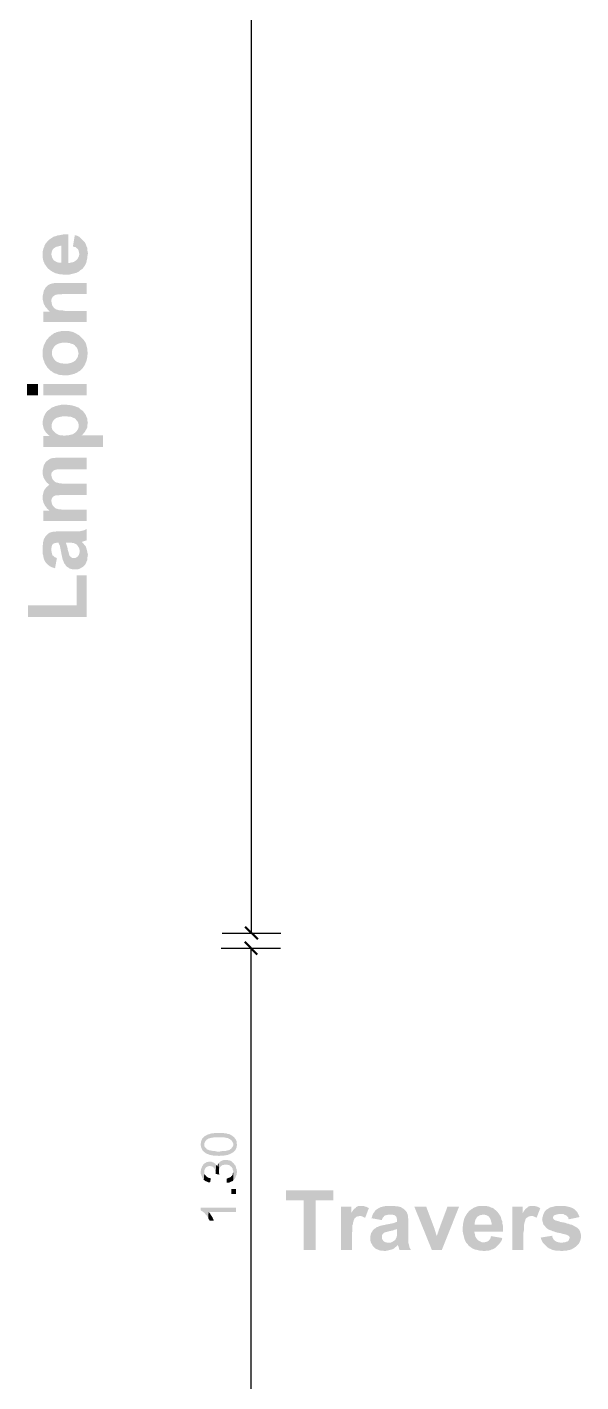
# Model space of a CAD drawing. Header units: millimetres. Extents: x 0.3 to 47.5, y 0.1 to 28.
# Drawn here: x 34.346 to 35.584, y 8.696 to 11.726 of the extents above; entities that cross this region are included whole.
import ezdxf

# ---------------------------------------------------------------- set-up
doc = ezdxf.new("R2010")
doc.units = ezdxf.units.MM
doc.layers.add('PDF _Geometria', color=7, linetype='Continuous')
doc.layers.add('PDF _Riempimenti solidi', color=7, linetype='Continuous')

msp = doc.modelspace()

# ---------------------------------------------------------------- hatches: boundary and pattern name
at = {"layer": 'PDF _Riempimenti solidi', "transparency": 33554559}
for points in [[(34.3808, 11.2166), (34.3808, 11.2099), (34.3817, 11.2057), (34.3825, 11.2024), (34.3842, 11.1991), (34.385, 11.1966), (34.3875, 11.1932), (34.3892, 11.1907), (34.3917, 11.1874), (34.3942, 11.1849), (34.395, 11.1849), (34.3975, 11.1824), (34.4, 11.1807), (34.4, 11.2182), (34.4008, 11.2224), (34.4017, 11.2257), (34.4033, 11.2291), (34.4058, 11.2316), (34.4083, 11.2332), (34.4117, 11.2349), (34.415, 11.2357), (34.4183, 11.2366), (34.4225, 11.2374), (34.4225, 11.1991), (34.4233, 11.1732), (34.4275, 11.1724), (34.4383, 11.1724), (34.4425, 11.1732), (34.4458, 11.1741), (34.4492, 11.1749), (34.4525, 11.1757), (34.4558, 11.1766), (34.4625, 11.1799), (34.465, 11.1824), (34.4675, 11.1841), (34.47, 11.1857), (34.4717, 11.1882), (34.4742, 11.1916), (34.4758, 11.1941), (34.4775, 11.1974), (34.4783, 11.1999), (34.4792, 11.2041), (34.4808, 11.2107), (34.4808, 11.2149), (34.4817, 11.2191), (34.4817, 11.2216), (34.4808, 11.2257), (34.4808, 11.2299), (34.48, 11.2332), (34.4783, 11.2366), (34.4775, 11.2399), (34.4758, 11.2432), (34.4742, 11.2457), (34.4733, 11.2466), (34.4708, 11.2491), (34.4683, 11.2516), (34.4658, 11.2541), (34.4633, 11.2566), (34.4625, 11.2191), (34.4625, 11.2174), (34.4617, 11.2141), (34.46, 11.2107), (34.4583, 11.2074), (34.4558, 11.2049), (34.455, 11.2041), (34.45, 11.2007), (34.4458, 11.1999), (34.4425, 11.1991), (34.4383, 11.1982), (34.4383, 11.2624), (34.4267, 11.2624), (34.4225, 11.2616), (34.4183, 11.2607), (34.415, 11.2607), (34.4117, 11.2591), (34.4083, 11.2582), (34.405, 11.2574), (34.4025, 11.2557), (34.3975, 11.2524), (34.395, 11.2507), (34.3933, 11.2491), (34.3908, 11.2466), (34.3892, 11.2441), (34.3867, 11.2416), (34.385, 11.2382), (34.3842, 11.2349), (34.3825, 11.2316), (34.3817, 11.2282), (34.3808, 11.2241), (34.3808, 11.2207)], [(34.4483, 11.2357), (34.45, 11.2349), (34.4542, 11.2341), (34.4567, 11.2316), (34.4592, 11.2299), (34.4608, 11.2266), (34.4617, 11.2232), (34.4625, 11.2191), (34.4633, 11.2566), (34.4567, 11.2599), (34.4525, 11.2607)], [(34.4, 11.1807), (34.4025, 11.1791), (34.4092, 11.1757), (34.4125, 11.1749), (34.4158, 11.1741), (34.42, 11.1732), (34.4233, 11.1732), (34.4225, 11.1991), (34.4192, 11.1991), (34.415, 11.1999), (34.4117, 11.2007), (34.4092, 11.2024), (34.4058, 11.2041), (34.405, 11.2049), (34.4033, 11.2082), (34.4017, 11.2107), (34.4008, 11.2149), (34.4, 11.2182)], [(34.3808, 11.1216), (34.3808, 11.1166), (34.3833, 11.1066), (34.385, 11.1041), (34.3867, 11.1007), (34.3892, 11.0982), (34.3917, 11.0949), (34.3942, 11.0924), (34.3967, 11.0899), (34.3975, 11.1516), (34.3942, 11.1499), (34.3917, 11.1482), (34.39, 11.1466), (34.3875, 11.1441), (34.3858, 11.1407), (34.3833, 11.1374), (34.3833, 11.1366), (34.3825, 11.1332), (34.3817, 11.1291), (34.3808, 11.1257)], [(34.3825, 11.0899), (34.3825, 11.0666), (34.4792, 11.0666), (34.4792, 11.0916), (34.43, 11.0916), (34.4258, 11.0924), (34.4183, 11.0924), (34.4158, 11.0932), (34.4133, 11.0941), (34.4125, 11.0941), (34.4092, 11.0957), (34.4058, 11.0982), (34.4042, 11.1007), (34.4025, 11.1024), (34.4017, 11.1057), (34.4008, 11.1091), (34.4, 11.1132), (34.3975, 11.1516), (34.3967, 11.0899)], [(34.3975, 11.1516), (34.4, 11.1132), (34.4, 11.1149), (34.4008, 11.1191), (34.4025, 11.1216), (34.4033, 11.1232), (34.4067, 11.1257), (34.41, 11.1274), (34.4108, 11.1274), (34.4133, 11.1282), (34.42, 11.1282), (34.425, 11.1291), (34.4792, 11.1291), (34.4792, 11.1541), (34.4083, 11.1541), (34.405, 11.1532), (34.4025, 11.1532), (34.4017, 11.1524)], [(34.3808, 10.9966), (34.3808, 10.9882), (34.3825, 10.9816), (34.3842, 10.9782), (34.385, 10.9749), (34.3867, 10.9716), (34.3892, 10.9682), (34.3908, 10.9649), (34.3933, 10.9624), (34.3958, 10.9599), (34.3983, 10.9574), (34.4017, 10.9557), (34.405, 10.9532), (34.4083, 10.9516), (34.4117, 10.9507), (34.415, 10.9491), (34.4192, 10.9482), (34.4225, 10.9482), (34.4258, 10.9474), (34.4375, 10.9474), (34.4408, 10.9482), (34.445, 10.9491), (34.4483, 10.9499), (34.4517, 10.9507), (34.455, 10.9524), (34.4575, 10.9532), (34.4583, 10.9541), (34.4608, 10.9557), (34.4608, 10.9974), (34.4608, 10.9957), (34.4592, 10.9891), (34.4575, 10.9857), (34.4558, 10.9832), (34.4533, 10.9799), (34.4517, 10.9791), (34.4492, 10.9774), (34.4458, 10.9757), (34.4425, 10.9749), (34.4392, 10.9741), (34.435, 10.9732), (34.4292, 10.9732), (34.425, 10.9741), (34.4208, 10.9741), (34.4175, 10.9757), (34.4142, 10.9766), (34.4117, 10.9782), (34.4092, 10.9799), (34.4083, 10.9807), (34.4058, 10.9841), (34.4042, 10.9866), (34.4025, 10.9899), (34.4017, 10.9932), (34.4017, 10.9974), (34.4, 11.0374), (34.3975, 11.0349), (34.395, 11.0332), (34.3925, 11.0299), (34.39, 11.0274), (34.3883, 11.0249), (34.3867, 11.0216), (34.385, 11.0182), (34.3833, 11.0149), (34.3817, 11.0082), (34.3808, 11.0049), (34.3808, 11.0007)], [(34.4, 11.0374), (34.4017, 10.9974), (34.4017, 11.0016), (34.4025, 11.0049), (34.4042, 11.0082), (34.4067, 11.0116), (34.41, 11.0149), (34.4125, 11.0166), (34.4158, 11.0182), (34.4192, 11.0191), (34.4225, 11.0199), (34.4267, 11.0207), (34.4333, 11.0207), (34.4375, 11.0199), (34.4408, 11.0199), (34.4442, 11.0182), (34.4475, 11.0174), (34.4508, 11.0157), (34.4533, 11.0141), (34.4533, 11.0132), (34.4558, 11.0107), (34.4583, 11.0074), (34.4608, 10.9974), (34.4608, 10.9557), (34.4642, 10.9574), (34.4667, 10.9599), (34.4692, 10.9624), (34.4717, 10.9657), (34.4733, 10.9682), (34.475, 10.9716), (34.4758, 10.9724), (34.4767, 10.9757), (34.4783, 10.9791), (34.4792, 10.9824), (34.48, 10.9866), (34.4808, 10.9899), (34.4808, 10.9932), (34.4817, 10.9974), (34.4808, 11.0007), (34.4808, 11.0041), (34.48, 11.0082), (34.4783, 11.0149), (34.4775, 11.0182), (34.4758, 11.0216), (34.4742, 11.0241), (34.4717, 11.0274), (34.4692, 11.0299), (34.4667, 11.0324), (34.4642, 11.0349), (34.4617, 11.0374), (34.4583, 11.0391), (34.4558, 11.0407), (34.4492, 11.0441), (34.4458, 11.0449), (34.4417, 11.0457), (34.4383, 11.0466), (34.4233, 11.0466), (34.42, 11.0457), (34.4158, 11.0449), (34.4125, 11.0441), (34.4092, 11.0424), (34.4058, 11.0416), (34.4033, 11.0391)], [(34.3992, 10.8741), (34.4008, 10.8341), (34.4008, 10.8374), (34.4017, 10.8407), (34.4033, 10.8441), (34.405, 10.8466), (34.4083, 10.8499), (34.4092, 10.8507), (34.4117, 10.8524), (34.4217, 10.8549), (34.4258, 10.8557), (34.4342, 10.8557), (34.4383, 10.8549), (34.4425, 10.8549), (34.4458, 10.8541), (34.4492, 10.8524), (34.4517, 10.8516), (34.4542, 10.8499), (34.4558, 10.8474), (34.4583, 10.8449), (34.46, 10.8416), (34.4608, 10.8382), (34.4608, 10.8349), (34.4625, 10.8741), (34.46, 10.8757), (34.4567, 10.8766), (34.4533, 10.8782), (34.4467, 10.8799), (34.4425, 10.8807), (34.4392, 10.8807), (34.435, 10.8816), (34.4225, 10.8816), (34.4192, 10.8807), (34.415, 10.8799), (34.4083, 10.8782), (34.405, 10.8766), (34.4017, 10.8757)], [(34.3808, 10.8416), (34.3808, 10.8374), (34.3833, 10.8274), (34.385, 10.8241), (34.3867, 10.8216), (34.3892, 10.8182), (34.3917, 10.8157), (34.3942, 10.8132), (34.3967, 10.8116), (34.3992, 10.8741), (34.3967, 10.8716), (34.3942, 10.8699), (34.3908, 10.8674), (34.3883, 10.8641), (34.3867, 10.8616), (34.385, 10.8582), (34.3833, 10.8549), (34.3808, 10.8449)], [(34.3825, 10.8116), (34.3825, 10.7874), (34.5158, 10.7874), (34.5158, 10.8132), (34.4675, 10.8132), (34.465, 10.8716), (34.4625, 10.8741), (34.4608, 10.8349), (34.4608, 10.8307), (34.46, 10.8282), (34.4583, 10.8249), (34.4558, 10.8216), (34.4533, 10.8191), (34.4508, 10.8174), (34.4483, 10.8157), (34.4383, 10.8132), (34.4342, 10.8132), (34.4292, 10.8124), (34.4283, 10.8124), (34.4242, 10.8132), (34.42, 10.8132), (34.4167, 10.8141), (34.4133, 10.8157), (34.4108, 10.8174), (34.4083, 10.8191), (34.4058, 10.8216), (34.4033, 10.8241), (34.4017, 10.8274), (34.4008, 10.8307), (34.4008, 10.8341), (34.3992, 10.8741), (34.3967, 10.8116)], [(34.465, 10.8716), (34.4675, 10.8132), (34.47, 10.8149), (34.4725, 10.8182), (34.475, 10.8207), (34.4767, 10.8241), (34.4783, 10.8266), (34.48, 10.8299), (34.4808, 10.8332), (34.4808, 10.8374), (34.4817, 10.8407), (34.4817, 10.8416), (34.4808, 10.8449), (34.4808, 10.8482), (34.48, 10.8516), (34.4783, 10.8549), (34.4775, 10.8582), (34.475, 10.8616), (34.4733, 10.8641), (34.4708, 10.8674), (34.4675, 10.8699)], [(34.3808, 10.7316), (34.3808, 10.7266), (34.3817, 10.7224), (34.3825, 10.7191), (34.3842, 10.7157), (34.3858, 10.7132), (34.3883, 10.7099), (34.39, 10.7074), (34.3933, 10.7049), (34.3958, 10.7024), (34.3975, 10.7607), (34.395, 10.7591), (34.3925, 10.7574), (34.3892, 10.7549), (34.3867, 10.7524), (34.385, 10.7491), (34.3833, 10.7466), (34.3825, 10.7432), (34.3817, 10.7391), (34.3808, 10.7357)], [(34.3825, 10.6449), (34.3825, 10.6216), (34.4792, 10.6216), (34.4792, 10.6466), (34.4258, 10.6466), (34.4217, 10.6474), (34.4183, 10.6474), (34.415, 10.6482), (34.4125, 10.6491), (34.4117, 10.6491), (34.4083, 10.6507), (34.4058, 10.6532), (34.4033, 10.6557), (34.4017, 10.6591), (34.4008, 10.6624), (34.4, 10.6666), (34.4, 10.7616), (34.3975, 10.7607), (34.3958, 10.7024), (34.3958, 10.6449)], [(34.4, 10.7616), (34.4, 10.6666), (34.4, 10.7266), (34.4008, 10.7299), (34.4058, 10.7349), (34.4083, 10.7357), (34.4108, 10.7366), (34.4142, 10.7374), (34.4792, 10.7374), (34.4792, 10.7632), (34.4108, 10.7632), (34.4067, 10.7624), (34.4033, 10.7624)], [(34.3808, 10.6749), (34.3808, 10.6691), (34.3825, 10.6624), (34.3842, 10.6591), (34.3858, 10.6557), (34.3883, 10.6532), (34.39, 10.6499), (34.3933, 10.6474), (34.3958, 10.6449), (34.3958, 10.7024), (34.3942, 10.7016), (34.3917, 10.6991), (34.3883, 10.6966), (34.3867, 10.6941), (34.3842, 10.6907), (34.3833, 10.6891), (34.3825, 10.6857), (34.3817, 10.6824), (34.3808, 10.6791)], [(34.4, 10.6666), (34.4, 10.6674), (34.4008, 10.6707), (34.4025, 10.6741), (34.405, 10.6766), (34.41, 10.6791), (34.4167, 10.6791), (34.4208, 10.6799), (34.4792, 10.6799), (34.4792, 10.7049), (34.4258, 10.7049), (34.4225, 10.7057), (34.4183, 10.7057), (34.4158, 10.7066), (34.4133, 10.7074), (34.4117, 10.7074), (34.4083, 10.7091), (34.4058, 10.7116), (34.4033, 10.7141), (34.4017, 10.7174), (34.4008, 10.7207), (34.4, 10.7241)], [(34.3808, 10.5574), (34.3808, 10.5482), (34.3817, 10.5449), (34.3825, 10.5407), (34.3833, 10.5374), (34.3842, 10.5349), (34.3858, 10.5316), (34.3875, 10.5291), (34.3892, 10.5266), (34.3917, 10.5241), (34.3942, 10.5224), (34.3975, 10.5199), (34.4008, 10.5182), (34.4042, 10.5174), (34.4083, 10.5157), (34.4125, 10.5391), (34.4117, 10.5391), (34.4075, 10.5407), (34.405, 10.5432), (34.4025, 10.5449), (34.4017, 10.5482), (34.4008, 10.5516), (34.4, 10.5557), (34.4, 10.5966), (34.3975, 10.5957), (34.395, 10.5949), (34.3942, 10.5941), (34.3917, 10.5924), (34.3892, 10.5899), (34.3867, 10.5866), (34.385, 10.5832), (34.3842, 10.5832), (34.3833, 10.5807), (34.3817, 10.5741), (34.3817, 10.5707), (34.3808, 10.5666), (34.3808, 10.5624)], [(34.4, 10.5966), (34.4, 10.5557), (34.4, 10.5599), (34.4008, 10.5641), (34.4017, 10.5674), (34.4033, 10.5691), (34.4033, 10.5699), (34.4058, 10.5716), (34.4092, 10.5724), (34.4133, 10.5732), (34.4167, 10.5732), (34.4167, 10.5707), (34.4183, 10.5682), (34.4192, 10.5657), (34.42, 10.5616), (34.4208, 10.5574), (34.4217, 10.5532), (34.4225, 10.5482), (34.4233, 10.5449), (34.4242, 10.5407), (34.4258, 10.5341), (34.4275, 10.5307), (34.4283, 10.5282), (34.4283, 10.5274), (34.4308, 10.5249), (34.4325, 10.5216), (34.4325, 10.5732), (34.4442, 10.5732), (34.4483, 10.5724), (34.45, 10.5724), (34.4567, 10.5691), (34.4592, 10.5657), (34.4608, 10.5632), (34.4625, 10.5599), (34.4633, 10.5566), (34.4633, 10.5532), (34.465, 10.5157), (34.4675, 10.5174), (34.4683, 10.5749), (34.4717, 10.5757), (34.4725, 10.5766), (34.4758, 10.5774), (34.4792, 10.5782), (34.4792, 10.6041), (34.4767, 10.6024), (34.4733, 10.6007), (34.4692, 10.5999), (34.4658, 10.5991), (34.4633, 10.5982), (34.4108, 10.5982), (34.4067, 10.5974), (34.4033, 10.5974)], [(34.4675, 10.5174), (34.4708, 10.5191), (34.4758, 10.5241), (34.4775, 10.5274), (34.4783, 10.5299), (34.48, 10.5332), (34.4808, 10.5374), (34.4808, 10.5407), (34.4817, 10.5449), (34.4817, 10.5466), (34.4808, 10.5507), (34.4792, 10.5574), (34.4783, 10.5607), (34.4775, 10.5632), (34.4758, 10.5666), (34.4733, 10.5691), (34.4708, 10.5724), (34.4683, 10.5749)], [(34.4325, 10.5216), (34.435, 10.5191), (34.4383, 10.5174), (34.4392, 10.5166), (34.4417, 10.5149), (34.4458, 10.5141), (34.4492, 10.5132), (34.4575, 10.5132), (34.4617, 10.5141), (34.465, 10.5157), (34.4633, 10.5532), (34.4633, 10.5524), (34.4617, 10.5457), (34.4592, 10.5424), (34.4567, 10.5407), (34.4542, 10.5391), (34.4467, 10.5391), (34.4442, 10.5407), (34.4408, 10.5441), (34.44, 10.5457), (34.4383, 10.5524), (34.4367, 10.5574), (34.4367, 10.5591), (34.4358, 10.5632), (34.4342, 10.5674), (34.4333, 10.5707), (34.4325, 10.5732)], [(34.3475, 10.4332), (34.3475, 10.4066), (34.4792, 10.4066), (34.4792, 10.4999), (34.4567, 10.4999), (34.4567, 10.4332)], [(34.7342, 9.2274), (34.7342, 9.2249), (34.735, 9.2232), (34.735, 9.2207), (34.7358, 9.2191), (34.7367, 9.2166), (34.7375, 9.2149), (34.7392, 9.2132), (34.7408, 9.2116), (34.7425, 9.2099), (34.7425, 9.2307), (34.745, 9.2357), (34.7467, 9.2374), (34.7483, 9.2391), (34.7492, 9.2391), (34.75, 9.2399), (34.7517, 9.2407), (34.7533, 9.2407), (34.755, 9.2416), (34.7567, 9.2416), (34.7583, 9.2424), (34.7608, 9.2424), (34.7633, 9.2432), (34.7867, 9.2432), (34.7883, 9.2424), (34.7908, 9.2424), (34.7925, 9.2416), (34.795, 9.2416), (34.7967, 9.2407), (34.7975, 9.2399), (34.7992, 9.2399), (34.8008, 9.2382), (34.8025, 9.2366), (34.8042, 9.2349), (34.805, 9.2332), (34.8067, 9.2299), (34.8067, 9.2274), (34.8075, 9.2107), (34.8092, 9.2124), (34.81, 9.2132), (34.8117, 9.2149), (34.8125, 9.2174), (34.8142, 9.2207), (34.8142, 9.2232), (34.815, 9.2249), (34.815, 9.2282), (34.8142, 9.2299), (34.8142, 9.2349), (34.8125, 9.2382), (34.8108, 9.2407), (34.81, 9.2416), (34.81, 9.2424), (34.8083, 9.2441), (34.8067, 9.2449), (34.805, 9.2466), (34.8033, 9.2474), (34.8008, 9.2491), (34.7992, 9.2499), (34.7967, 9.2507), (34.795, 9.2507), (34.7925, 9.2516), (34.7908, 9.2524), (34.7867, 9.2524), (34.7842, 9.2532), (34.7658, 9.2532), (34.7633, 9.2524), (34.7592, 9.2524), (34.7575, 9.2516), (34.7558, 9.2516), (34.7542, 9.2507), (34.7517, 9.2499), (34.75, 9.2499), (34.7475, 9.2482), (34.7458, 9.2474), (34.7442, 9.2466), (34.7425, 9.2457), (34.7408, 9.2441), (34.7392, 9.2424), (34.7375, 9.2407), (34.7367, 9.2391), (34.7367, 9.2382), (34.7358, 9.2366), (34.735, 9.2341), (34.735, 9.2324), (34.7342, 9.2299)], [(34.7425, 9.2099), (34.7442, 9.2091), (34.7458, 9.2074), (34.7475, 9.2066), (34.75, 9.2057), (34.7517, 9.2049), (34.7525, 9.2049), (34.7542, 9.2041), (34.7558, 9.2041), (34.7583, 9.2032), (34.76, 9.2032), (34.7625, 9.2024), (34.7717, 9.2024), (34.7742, 9.2016), (34.7758, 9.2016), (34.7783, 9.2024), (34.7867, 9.2024), (34.7883, 9.2032), (34.7908, 9.2032), (34.7933, 9.2041), (34.795, 9.2041), (34.7967, 9.2049), (34.7992, 9.2057), (34.8008, 9.2066), (34.8025, 9.2074), (34.8042, 9.2082), (34.805, 9.2091), (34.8067, 9.2099), (34.8075, 9.2107), (34.8067, 9.2274), (34.8067, 9.2249), (34.805, 9.2216), (34.8033, 9.2199), (34.8025, 9.2182), (34.8, 9.2166), (34.7992, 9.2157), (34.7975, 9.2149), (34.7958, 9.2141), (34.7942, 9.2141), (34.7925, 9.2132), (34.7908, 9.2132), (34.7883, 9.2124), (34.7808, 9.2124), (34.7775, 9.2116), (34.77, 9.2116), (34.7667, 9.2124), (34.7617, 9.2124), (34.76, 9.2132), (34.7575, 9.2132), (34.7558, 9.2141), (34.7533, 9.2141), (34.7517, 9.2149), (34.7508, 9.2157), (34.7492, 9.2157), (34.7475, 9.2166), (34.7467, 9.2182), (34.745, 9.2199), (34.7433, 9.2216), (34.7425, 9.2232), (34.7425, 9.2274)], [(34.7342, 9.1657), (34.7342, 9.1616), (34.735, 9.1599), (34.7358, 9.1574), (34.7367, 9.1557), (34.7375, 9.1532), (34.7383, 9.1516), (34.74, 9.1499), (34.7408, 9.1482), (34.7425, 9.1657), (34.7425, 9.1699), (34.7433, 9.1716), (34.7442, 9.1741), (34.7458, 9.1757), (34.7467, 9.1766), (34.7483, 9.1774), (34.75, 9.1782), (34.7525, 9.1791), (34.7558, 9.1791), (34.7575, 9.1782), (34.76, 9.1782), (34.7617, 9.1766), (34.7633, 9.1757), (34.7642, 9.1741), (34.765, 9.1732), (34.7658, 9.1716), (34.7667, 9.1691), (34.7675, 9.1674), (34.7675, 9.1632), (34.7683, 9.1816), (34.7675, 9.1832), (34.7658, 9.1849), (34.7642, 9.1857), (34.7633, 9.1866), (34.7608, 9.1874), (34.7592, 9.1882), (34.7567, 9.1891), (34.7525, 9.1891), (34.7508, 9.1882), (34.7483, 9.1882), (34.7467, 9.1874), (34.7442, 9.1857), (34.7425, 9.1849), (34.7408, 9.1832), (34.7392, 9.1816), (34.7383, 9.1799), (34.7367, 9.1774), (34.7367, 9.1766), (34.7358, 9.1749), (34.735, 9.1724), (34.735, 9.1699), (34.7342, 9.1682)], [(34.7675, 9.1616), (34.7758, 9.1599), (34.7758, 9.1607), (34.775, 9.1632), (34.775, 9.1674), (34.7742, 9.1857), (34.7733, 9.1841), (34.7725, 9.1824), (34.7717, 9.1799), (34.7708, 9.1782), (34.77, 9.1799), (34.7683, 9.1816), (34.7675, 9.1632)], [(34.7742, 9.1857), (34.775, 9.1674), (34.775, 9.1707), (34.7758, 9.1732), (34.7767, 9.1749), (34.7775, 9.1766), (34.78, 9.1791), (34.7817, 9.1807), (34.7842, 9.1816), (34.7858, 9.1816), (34.7883, 9.1824), (34.7925, 9.1824), (34.795, 9.1816), (34.7967, 9.1816), (34.7983, 9.1807), (34.8, 9.1791), (34.8017, 9.1782), (34.8033, 9.1766), (34.805, 9.1741), (34.8058, 9.1724), (34.8058, 9.1707), (34.8067, 9.1682), (34.8067, 9.1474), (34.8083, 9.1491), (34.8108, 9.1516), (34.8117, 9.1532), (34.8125, 9.1557), (34.8133, 9.1574), (34.8142, 9.1591), (34.8142, 9.1616), (34.815, 9.1641), (34.815, 9.1682), (34.8142, 9.1699), (34.8142, 9.1724), (34.8133, 9.1741), (34.8133, 9.1766), (34.8125, 9.1782), (34.8117, 9.1799), (34.81, 9.1816), (34.8092, 9.1832), (34.8075, 9.1849), (34.8075, 9.1857), (34.8058, 9.1866), (34.8042, 9.1882), (34.8025, 9.1899), (34.8008, 9.1907), (34.7983, 9.1916), (34.7967, 9.1916), (34.7942, 9.1924), (34.785, 9.1924), (34.7825, 9.1916), (34.7808, 9.1907), (34.7792, 9.1899), (34.7775, 9.1891), (34.7758, 9.1874)], [(34.7408, 9.1482), (34.7425, 9.1474), (34.7442, 9.1457), (34.7458, 9.1449), (34.7483, 9.1441), (34.75, 9.1432), (34.7525, 9.1424), (34.755, 9.1424), (34.7567, 9.1516), (34.755, 9.1524), (34.7525, 9.1524), (34.7492, 9.1541), (34.7475, 9.1557), (34.7458, 9.1566), (34.745, 9.1582), (34.7433, 9.1599), (34.7425, 9.1616), (34.7425, 9.1657)], [(34.7917, 9.1507), (34.7925, 9.1416), (34.7958, 9.1416), (34.7983, 9.1424), (34.8, 9.1432), (34.8017, 9.1441), (34.8033, 9.1449), (34.8058, 9.1457), (34.8067, 9.1474), (34.8067, 9.1666), (34.8067, 9.1641), (34.8058, 9.1624), (34.8058, 9.1599), (34.8042, 9.1582), (34.8033, 9.1566), (34.8025, 9.1566), (34.8017, 9.1549), (34.8, 9.1541), (34.7983, 9.1532), (34.7958, 9.1524), (34.7942, 9.1516)], [(35.0308, 9.1249), (34.925, 9.1249), (34.925, 9.1024), (34.9642, 9.1024), (34.9642, 8.9916), (34.9908, 8.9916), (34.9908, 9.1024), (35.0308, 9.1024)], [(35.0925, 9.0899), (35.0883, 9.0899), (35.085, 9.0891), (35.0817, 9.0874), (35.0808, 9.0857), (35.0783, 9.0841), (35.0758, 9.0816), (35.0733, 9.0782), (35.0708, 9.0741), (35.09, 9.0674), (35.0917, 9.0674), (35.095, 9.0666), (35.1017, 9.0632), (35.11, 9.0849), (35.1067, 9.0866), (35.1033, 9.0882), (35.0967, 9.0899)], [(35.1575, 9.0899), (35.1483, 9.0899), (35.145, 9.0891), (35.1408, 9.0882), (35.1375, 9.0874), (35.135, 9.0866), (35.1317, 9.0849), (35.1267, 9.0816), (35.1242, 9.0791), (35.1225, 9.0766), (35.12, 9.0732), (35.1183, 9.0699), (35.1175, 9.0666), (35.1158, 9.0624), (35.1392, 9.0582), (35.1392, 9.0591), (35.1408, 9.0632), (35.1433, 9.0657), (35.145, 9.0682), (35.1483, 9.0691), (35.1517, 9.0699), (35.1558, 9.0707), (35.1967, 9.0707), (35.1958, 9.0732), (35.195, 9.0757), (35.1942, 9.0766), (35.1925, 9.0791), (35.19, 9.0816), (35.1867, 9.0841), (35.1833, 9.0857), (35.1833, 9.0866), (35.1808, 9.0874), (35.1742, 9.0891), (35.1708, 9.0891), (35.1667, 9.0899), (35.1625, 9.0899)], [(35.3642, 9.0899), (35.3575, 9.0899), (35.3533, 9.0891), (35.35, 9.0882), (35.3467, 9.0866), (35.3442, 9.0857), (35.3408, 9.0832), (35.3383, 9.0816), (35.335, 9.0791), (35.3325, 9.0766), (35.3325, 9.0757), (35.33, 9.0732), (35.3283, 9.0707), (35.3658, 9.0707), (35.37, 9.0699), (35.3733, 9.0691), (35.3767, 9.0674), (35.3792, 9.0649), (35.3808, 9.0624), (35.3825, 9.0591), (35.3833, 9.0557), (35.3842, 9.0524), (35.385, 9.0482), (35.3467, 9.0482), (35.3208, 9.0474), (35.32, 9.0432), (35.32, 9.0324), (35.3208, 9.0282), (35.3217, 9.0249), (35.3225, 9.0216), (35.3242, 9.0149), (35.3258, 9.0116), (35.3275, 9.0082), (35.33, 9.0057), (35.3317, 9.0032), (35.3333, 9.0007), (35.3358, 8.9991), (35.3392, 8.9966), (35.3417, 8.9949), (35.345, 8.9932), (35.3475, 8.9924), (35.3517, 8.9916), (35.3583, 8.9899), (35.3625, 8.9899), (35.3667, 8.9891), (35.3692, 8.9891), (35.3733, 8.9899), (35.3775, 8.9899), (35.3808, 8.9907), (35.3842, 8.9924), (35.3875, 8.9932), (35.3908, 8.9949), (35.3933, 8.9966), (35.3942, 8.9974), (35.4017, 9.0049), (35.4033, 9.0074), (35.3667, 9.0082), (35.365, 9.0082), (35.3617, 9.0091), (35.355, 9.0124), (35.3525, 9.0149), (35.3517, 9.0157), (35.35, 9.0182), (35.3483, 9.0207), (35.3475, 9.0249), (35.3467, 9.0282), (35.3458, 9.0324), (35.41, 9.0324), (35.41, 9.0441), (35.4092, 9.0482), (35.4083, 9.0524), (35.4083, 9.0557), (35.4067, 9.0591), (35.4058, 9.0624), (35.405, 9.0657), (35.4017, 9.0707), (35.4, 9.0732), (35.3983, 9.0757), (35.3967, 9.0774), (35.3942, 9.0799), (35.3917, 9.0816), (35.3892, 9.0841), (35.3858, 9.0857), (35.3825, 9.0866), (35.3792, 9.0882), (35.3758, 9.0891), (35.3717, 9.0899), (35.3683, 9.0899)], [(35.4758, 9.0899), (35.4717, 9.0899), (35.4683, 9.0891), (35.465, 9.0874), (35.4642, 9.0857), (35.4617, 9.0841), (35.4592, 9.0816), (35.4567, 9.0782), (35.4542, 9.0741), (35.4733, 9.0674), (35.475, 9.0674), (35.4783, 9.0666), (35.4817, 9.0649), (35.485, 9.0632), (35.4933, 9.0849), (35.4867, 9.0882), (35.48, 9.0899)], [(35.5383, 9.0899), (35.53, 9.0899), (35.5258, 9.0891), (35.5158, 9.0866), (35.5125, 9.0849), (35.51, 9.0832), (35.5075, 9.0816), (35.5058, 9.0799), (35.5033, 9.0774), (35.5017, 9.0741), (35.5, 9.0707), (35.4992, 9.0674), (35.4983, 9.0641), (35.4975, 9.0607), (35.4975, 9.0599), (35.4983, 9.0557), (35.4992, 9.0524), (35.5, 9.0491), (35.5017, 9.0466), (35.5042, 9.0441), (35.5067, 9.0407), (35.5092, 9.0391), (35.5117, 9.0374), (35.5133, 9.0366), (35.5158, 9.0357), (35.5183, 9.0349), (35.5217, 9.0332), (35.525, 9.0324), (35.5292, 9.0307), (35.5333, 9.0299), (35.5383, 9.0291), (35.5433, 9.0274), (35.5483, 9.0266), (35.5508, 9.0257), (35.555, 9.0241), (35.5567, 9.0232), (35.5583, 9.0216), (35.5592, 9.0182), (35.5583, 9.0174), (35.5575, 9.0141), (35.5558, 9.0116), (35.555, 9.0107), (35.5517, 9.0099), (35.5483, 9.0082), (35.545, 9.0082), (35.5408, 9.0074), (35.4992, 9.0074), (35.5017, 9.0049), (35.5067, 8.9999), (35.5092, 8.9974), (35.5117, 8.9957), (35.515, 8.9941), (35.5175, 8.9932), (35.5208, 8.9916), (35.5242, 8.9907), (35.5283, 8.9899), (35.5358, 8.9899), (35.5408, 8.9891), (35.5433, 8.9891), (35.5475, 8.9899), (35.5517, 8.9899), (35.555, 8.9907), (35.5592, 8.9916), (35.5625, 8.9924), (35.565, 8.9941), (35.5683, 8.9957), (35.5708, 8.9974), (35.5733, 8.9991), (35.5742, 8.9999), (35.5792, 9.0049), (35.5808, 9.0082), (35.5825, 9.0116), (35.5833, 9.0149), (35.5842, 9.0182), (35.5842, 9.0257), (35.5825, 9.0324), (35.5808, 9.0357), (35.5792, 9.0382), (35.5767, 9.0407), (35.5758, 9.0416), (35.5733, 9.0424), (35.5708, 9.0441), (35.5675, 9.0457), (35.565, 9.0474), (35.5608, 9.0482), (35.5567, 9.0499), (35.5525, 9.0507), (35.5483, 9.0524), (35.5433, 9.0532), (35.5383, 9.0541), (35.5342, 9.0557), (35.5275, 9.0574), (35.5258, 9.0582), (35.5242, 9.0591), (35.5225, 9.0607), (35.5217, 9.0641), (35.5225, 9.0666), (35.5242, 9.0691), (35.525, 9.0691), (35.5275, 9.0699), (35.53, 9.0707), (35.5342, 9.0716), (35.5392, 9.0716), (35.5775, 9.0732), (35.5758, 9.0766), (35.5708, 9.0816), (35.5675, 9.0841), (35.5667, 9.0841), (35.5642, 9.0857), (35.5617, 9.0866), (35.5517, 9.0891), (35.5475, 9.0899), (35.5433, 9.0899)], [(34.7342, 9.0857), (34.7342, 9.0799), (34.735, 9.0791), (34.7383, 9.0774), (34.74, 9.0757), (34.7417, 9.0749), (34.7433, 9.0732), (34.745, 9.0707), (34.7458, 9.0699), (34.7475, 9.0682), (34.7483, 9.0666), (34.75, 9.0649), (34.7508, 9.0632), (34.7517, 9.0766), (34.8133, 9.0766), (34.8133, 9.0857)], [(34.7508, 9.0632), (34.7517, 9.0607), (34.7533, 9.0591), (34.7542, 9.0566), (34.7633, 9.0566), (34.7633, 9.0574), (34.7625, 9.0591), (34.7617, 9.0607), (34.7608, 9.0632), (34.76, 9.0649), (34.7583, 9.0674), (34.7567, 9.0699), (34.7558, 9.0716), (34.7542, 9.0732), (34.7533, 9.0749), (34.7517, 9.0766)], [(35.0708, 9.0882), (35.0475, 9.0882), (35.0475, 8.9916), (35.0725, 8.9916), (35.0725, 9.0307), (35.0733, 9.0349), (35.0733, 9.0466), (35.0742, 9.0491), (35.0742, 9.0516), (35.075, 9.0532), (35.0758, 9.0557), (35.0767, 9.0591), (35.0783, 9.0624), (35.0808, 9.0641), (35.0825, 9.0657), (35.0858, 9.0666), (35.09, 9.0674), (35.0708, 9.0741)], [(35.1967, 9.0707), (35.1558, 9.0707), (35.16, 9.0707), (35.1642, 9.0699), (35.1675, 9.0691), (35.1692, 9.0674), (35.17, 9.0674), (35.1717, 9.0649), (35.1725, 9.0616), (35.1733, 9.0574), (35.1733, 9.0541), (35.1708, 9.0541), (35.1683, 9.0524), (35.1658, 9.0516), (35.1617, 9.0507), (35.1533, 9.0491), (35.1483, 9.0482), (35.145, 9.0474), (35.1408, 9.0466), (35.1342, 9.0449), (35.1308, 9.0432), (35.1283, 9.0424), (35.1275, 9.0424), (35.125, 9.0399), (35.1217, 9.0382), (35.1733, 9.0382), (35.1733, 9.0266), (35.1725, 9.0224), (35.1725, 9.0207), (35.1692, 9.0141), (35.1658, 9.0116), (35.1633, 9.0099), (35.16, 9.0082), (35.1567, 9.0074), (35.1533, 9.0074), (35.1158, 9.0057), (35.1175, 9.0032), (35.175, 9.0024), (35.1758, 8.9991), (35.1767, 8.9982), (35.1775, 8.9949), (35.1783, 8.9916), (35.2042, 8.9916), (35.2025, 8.9941), (35.2008, 8.9974), (35.2, 9.0016), (35.1992, 9.0049), (35.1983, 9.0074), (35.1983, 9.0599), (35.1975, 9.0641), (35.1975, 9.0674)], [(35.2383, 9.0882), (35.2117, 9.0882), (35.2508, 8.9916), (35.2617, 9.0224), (35.2567, 9.0391)], [(35.3117, 9.0882), (35.2858, 9.0882), (35.2675, 9.0391), (35.2667, 9.0374), (35.2658, 9.0341), (35.265, 9.0307), (35.2642, 9.0299), (35.2633, 9.0266), (35.2617, 9.0224), (35.2508, 8.9916), (35.2733, 8.9916)], [(35.3283, 9.0707), (35.3267, 9.0682), (35.325, 9.0649), (35.3233, 9.0616), (35.3225, 9.0582), (35.3217, 9.0549), (35.3208, 9.0507), (35.3208, 9.0474), (35.3467, 9.0482), (35.3467, 9.0516), (35.3475, 9.0557), (35.3483, 9.0591), (35.35, 9.0616), (35.3517, 9.0649), (35.3525, 9.0657), (35.3558, 9.0674), (35.3583, 9.0691), (35.3625, 9.0699), (35.3658, 9.0707)], [(35.4542, 9.0882), (35.4308, 9.0882), (35.4308, 8.9916), (35.4558, 8.9916), (35.4558, 9.0307), (35.4567, 9.0349), (35.4567, 9.0466), (35.4575, 9.0491), (35.4575, 9.0516), (35.4583, 9.0532), (35.4592, 9.0557), (35.46, 9.0591), (35.4617, 9.0624), (35.4642, 9.0641), (35.4658, 9.0657), (35.4692, 9.0666), (35.4733, 9.0674), (35.4542, 9.0741)], [(35.5775, 9.0732), (35.5392, 9.0716), (35.545, 9.0716), (35.5483, 9.0699), (35.5508, 9.0691), (35.5558, 9.0641), (35.5567, 9.0599), (35.5808, 9.0649), (35.5808, 9.0666), (35.5792, 9.0699)], [(35.1217, 9.0382), (35.1192, 9.0357), (35.1175, 9.0324), (35.1167, 9.0316), (35.115, 9.0291), (35.1142, 9.0249), (35.1133, 9.0216), (35.1133, 9.0132), (35.1142, 9.0091), (35.1158, 9.0057), (35.1533, 9.0074), (35.1525, 9.0074), (35.1458, 9.0091), (35.1425, 9.0116), (35.1408, 9.0141), (35.1392, 9.0166), (35.1392, 9.0241), (35.1408, 9.0266), (35.1442, 9.0299), (35.1458, 9.0307), (35.1525, 9.0324), (35.1575, 9.0341), (35.1592, 9.0341), (35.1633, 9.0349), (35.1675, 9.0366), (35.1708, 9.0374), (35.1733, 9.0382)], [(35.1175, 9.0032), (35.1192, 8.9999), (35.1242, 8.9949), (35.1275, 8.9932), (35.13, 8.9924), (35.1333, 8.9907), (35.1375, 8.9899), (35.1408, 8.9899), (35.145, 8.9891), (35.1467, 8.9891), (35.1508, 8.9899), (35.1575, 8.9916), (35.1608, 8.9924), (35.1633, 8.9932), (35.1667, 8.9949), (35.1692, 8.9974), (35.1725, 8.9999), (35.175, 9.0024)], [(35.3833, 9.0224), (35.3825, 9.0207), (35.3817, 9.0166), (35.3792, 9.0141), (35.3775, 9.0116), (35.3742, 9.0099), (35.3708, 9.0091), (35.3667, 9.0082), (35.4033, 9.0074), (35.4058, 9.0107), (35.4075, 9.0141), (35.4083, 9.0182)], [(35.52, 9.0232), (35.4942, 9.0191), (35.495, 9.0174), (35.4958, 9.0141), (35.4975, 9.0107), (35.4992, 9.0074), (35.5408, 9.0074), (35.54, 9.0074), (35.5358, 9.0082), (35.5292, 9.0099), (35.5267, 9.0116), (35.525, 9.0132), (35.5225, 9.0157), (35.5208, 9.0191)]]:
    msp.add_hatch(color=256, dxfattribs=at).paths.add_polyline_path(points)

# ---------------------------------------------------------------- linework, layer by layer
at = {"layer": 'PDF _Geometria', "lineweight": 25}
for points in [[(34.8475, 9.6999), (34.8475, 12.2599)], [(34.7817, 9.6999), (34.9133, 9.6999)], [(34.78, 9.6666), (34.9125, 9.6666)], [(34.8467, 8.2491), (34.8467, 8.6432), (34.8467, 8.7091), (34.8467, 9.6666)]]:
    msp.add_lwpolyline(points, dxfattribs=at)
at = {"layer": 'PDF _Geometria', "lineweight": 50}
for points in [[(34.8333, 9.7141), (34.8617, 9.6866)], [(34.8325, 9.6807), (34.86, 9.6524)]]:
    msp.add_lwpolyline(points, dxfattribs=at)
at = {"layer": 'PDF _Riempimenti solidi', "lineweight": 9, "transparency": 33554559}
for points in [[(34.37, 10.9024), (34.37, 10.9282), (34.3458, 10.9024), (34.3458, 10.9282)], [(34.4792, 10.9024), (34.4792, 10.9282), (34.3825, 10.9024), (34.3825, 10.9282)]]:
    msp.add_solid(points, dxfattribs=at)
at = {"layer": 'PDF _Riempimenti solidi', "lineweight": 25, "transparency": 33554559}
msp.add_solid([(34.8133, 9.1166), (34.8133, 9.1274), (34.8025, 9.1166), (34.8025, 9.1274)], dxfattribs=at)

doc.saveas('drawing.dxf')
